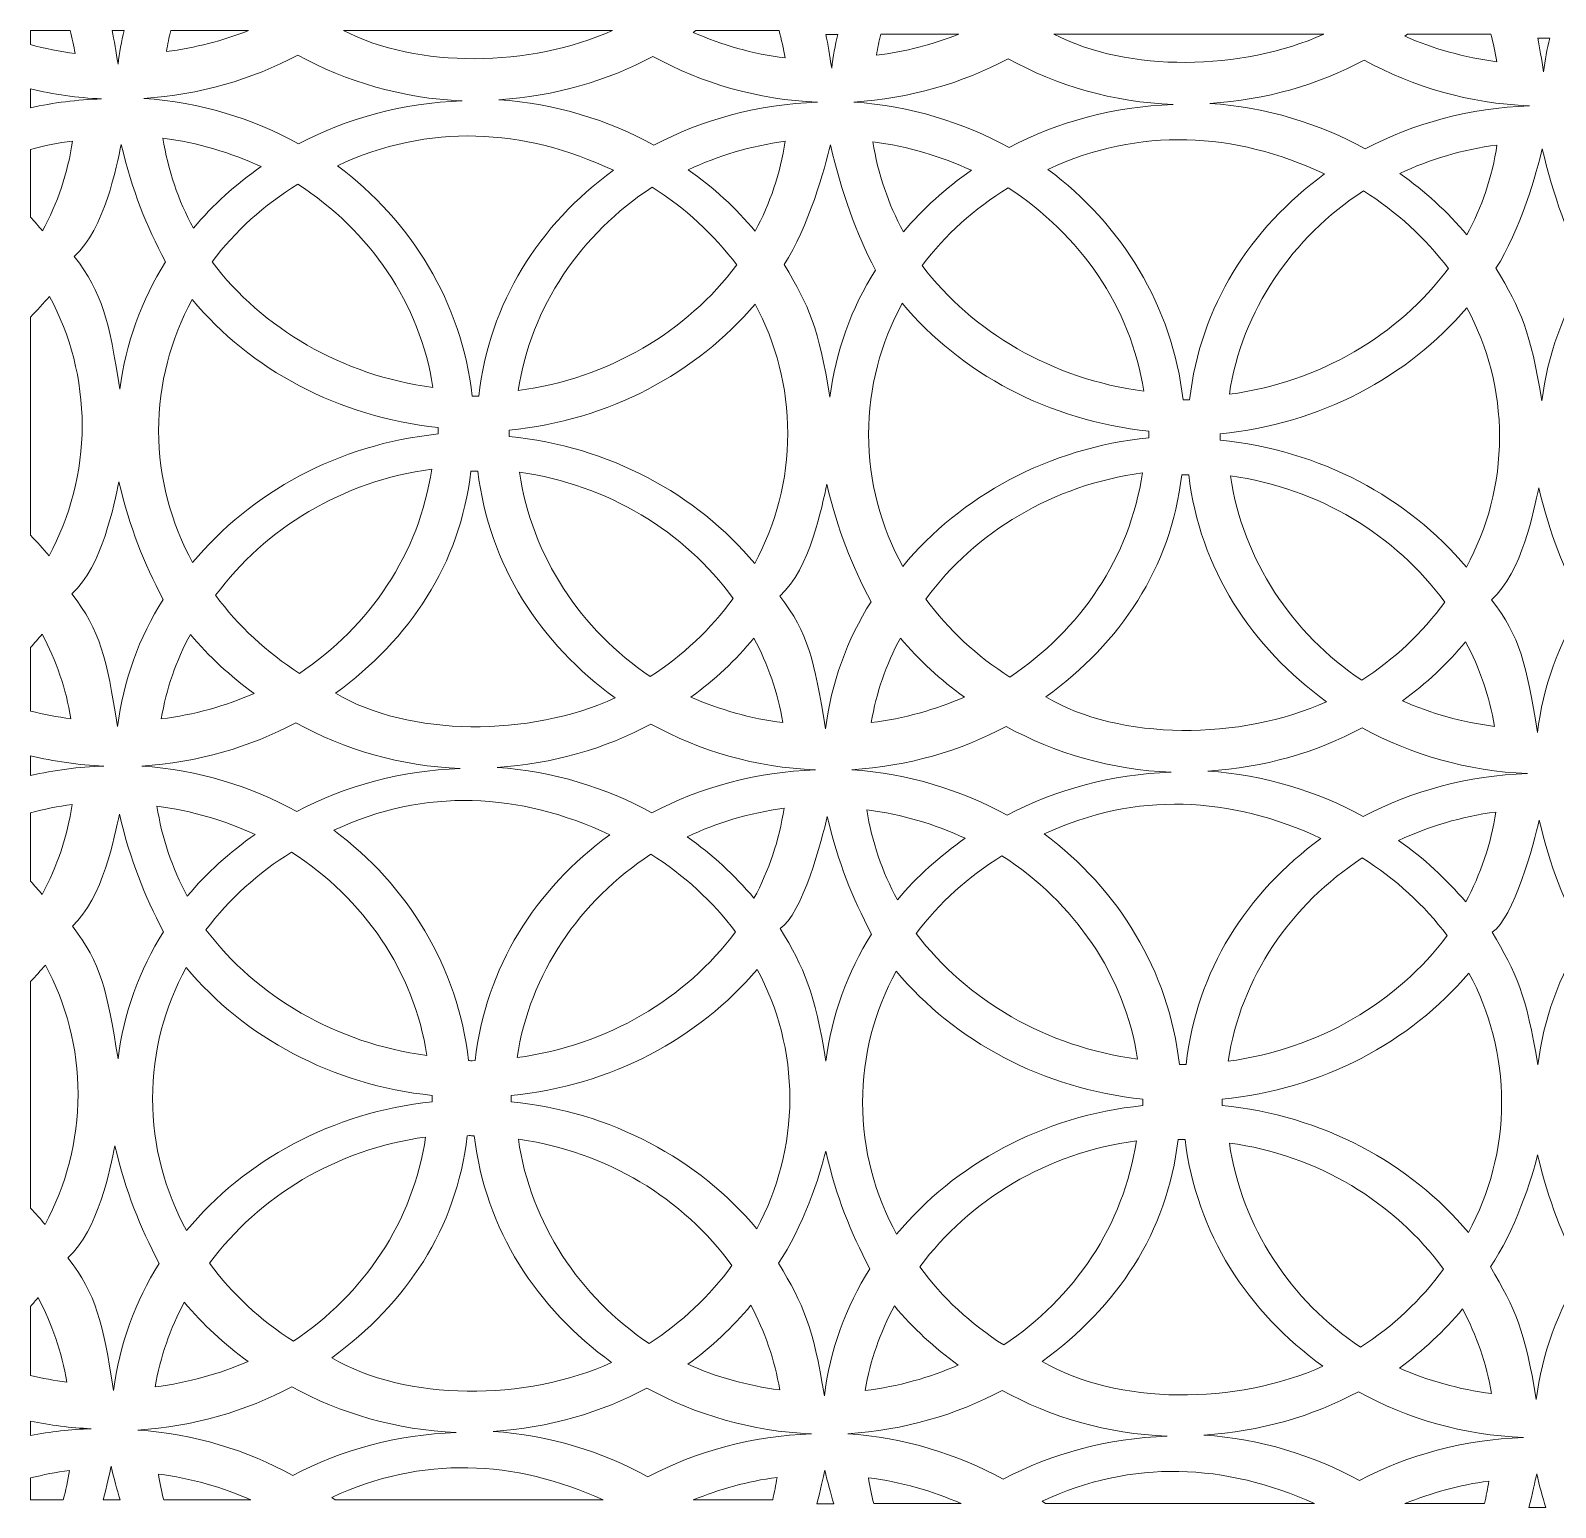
# Model space of a CAD drawing. Header units: millimetres. Extents: x -1200 to 1200, y -590 to 590.
# Drawn here: x -1200 to 10, y -583 to 590 of the extents above; entities that cross this region are included whole.
import ezdxf

# ---------------------------------------------------------------- set-up
doc = ezdxf.new("R2010")
doc.units = ezdxf.units.MM
doc.header["$MEASUREMENT"] = 0
doc.layers.add('Layer 1', color=7, linetype='Continuous')

msp = doc.modelspace()

# ---------------------------------------------------------------- linework, layer by layer
at = {"layer": 'Layer 1', "color": 250, "lineweight": 20}
for points, knots in [([(-1164.6437, 571.7048), (-1165.6743, 577.8814), (-1166.9575, 583.9689), (-1168.4968, 589.9734), (-1168.4968, 589.9734), (-1200.05, 589.9734), (-1200.05, 589.9734), (-1200.05, 589.9734), (-1200.05, 578.7146), (-1200.05, 578.7146), (-1188.5662, 575.6094), (-1176.7477, 573.2543), (-1164.6437, 571.7048)], [0, 0, 0, 0, 0.25, 0.25, 0.25, 0.5, 0.5, 0.5, 0.75, 0.75, 0.75, 1, 1, 1, 1]), ([(-1135.1549, 589.9734), (-1133.6944, 582.0227), (-1132.2109, 573.1928), (-1130.5863, 563.2223), (-1129.4802, 572.2858), (-1127.8721, 581.2141), (-1125.7814, 589.9734), (-1125.7814, 589.9734), (-1135.1549, 589.9734), (-1135.1549, 589.9734)], [0, 0, 0, 0, 0.333333333, 0.333333333, 0.333333333, 0.666666667, 0.666666667, 0.666666667, 1, 1, 1, 1]), ([(-1092.1835, 573.2328), (-1091.2318, 578.8868), (-1090.0633, 584.4639), (-1088.6784, 589.9734), (-1088.6784, 589.9734), (-1026.9471, 589.9734), (-1026.9471, 589.9734), (-1047.44, 581.8383), (-1069.3146, 576.129), (-1092.1835, 573.2328)], [0, 0, 0, 0, 0.333333333, 0.333333333, 0.333333333, 0.666666667, 0.666666667, 0.666666667, 1, 1, 1, 1]), ([(-738.1666, 589.9734), (-803.0256, 560.7227), (-893.2185, 559.539), (-951.6808, 589.9734), (-951.6808, 589.9734), (-738.1666, 589.9734), (-738.1666, 589.9734)], [0, 0, 0, 0, 0.5, 0.5, 0.5, 1, 1, 1, 1]), ([(-601.1364, 568.1445), (-602.3703, 575.5448), (-603.9719, 582.8221), (-605.9346, 589.9734), (-605.9346, 589.9734), (-671.8734, 589.9734), (-671.8734, 589.9734), (-671.8734, 589.9734), (-673.9969, 588.4177), (-673.9969, 588.4177), (-651.3674, 578.3918), (-626.887, 571.4434), (-601.1364, 568.1445)], [0, 0, 0, 0, 0.25, 0.25, 0.25, 0.5, 0.5, 0.5, 0.75, 0.75, 0.75, 1, 1, 1, 1]), ([(-568.7134, 586.9112), (-567.253, 578.9605), (-565.7694, 570.1306), (-564.1448, 560.1601), (-563.0388, 569.2237), (-561.4306, 578.152), (-559.34, 586.9112), (-559.34, 586.9112), (-568.7134, 586.9112), (-568.7134, 586.9112)], [0, 0, 0, 0, 0.333333333, 0.333333333, 0.333333333, 0.666666667, 0.666666667, 0.666666667, 1, 1, 1, 1]), ([(-528.6795, 570.2936), (-527.7245, 575.9476), (-526.5527, 581.5247), (-525.1645, 587.0341), (-525.1645, 587.0341), (-463.256, 587.0341), (-463.256, 587.0341), (-483.8079, 578.899), (-505.7448, 573.1897), (-528.6795, 570.2936)], [0, 0, 0, 0, 0.333333333, 0.333333333, 0.333333333, 0.666666667, 0.666666667, 0.666666667, 1, 1, 1, 1]), ([(-173.6419, 587.0341), (-238.6879, 557.7835), (-329.1401, 556.5998), (-387.7698, 587.0341), (-387.7698, 587.0341), (-173.6419, 587.0341), (-173.6419, 587.0341)], [0, 0, 0, 0, 0.5, 0.5, 0.5, 1, 1, 1, 1]), ([(-36.2144, 565.2053), (-37.4517, 572.6056), (-39.0599, 579.8829), (-41.0259, 587.0341), (-41.0259, 587.0341), (-107.1583, 587.0341), (-107.1583, 587.0341), (-107.1583, 587.0341), (-109.285, 585.4785), (-109.285, 585.4785), (-86.59, 575.4526), (-62.0406, 568.5042), (-36.2144, 565.2053)], [0, 0, 0, 0, 0.25, 0.25, 0.25, 0.5, 0.5, 0.5, 0.75, 0.75, 0.75, 1, 1, 1, 1]), ([(-3.6963, 583.972), (-2.2325, 576.0214), (-0.7458, 567.1914), (0.8854, 557.2208), (1.9947, 566.2844), (3.6062, 575.2127), (5.7034, 583.972), (5.7034, 583.972), (-3.6963, 583.972), (-3.6963, 583.972)], [0, 0, 0, 0, 0.333333333, 0.333333333, 0.333333333, 0.666666667, 0.666666667, 0.666666667, 1, 1, 1, 1]), ([(-987.2119, 499.9493), (-948.6647, 520.3362), (-904.4758, 532.5543), (-857.379, 534.0515), (-904.9188, 536.1422), (-949.3966, 549.175), (-987.9864, 570.4688), (-1024.4035, 550.9766), (-1065.8914, 538.7894), (-1110.1689, 536.093), (-1065.491, 532.9632), (-1023.7176, 520.158), (-987.2119, 499.9493)], [0, 0, 0, 0, 0.25, 0.25, 0.25, 0.5, 0.5, 0.5, 0.75, 0.75, 0.75, 1, 1, 1, 1]), ([(-705.2678, 498.8825), (-666.7207, 519.2694), (-622.5317, 531.4874), (-575.4349, 532.9847), (-622.9749, 535.0753), (-667.4525, 548.1081), (-706.0424, 569.4019), (-742.4596, 549.9097), (-783.9474, 537.7225), (-828.2249, 535.0262), (-783.547, 531.8963), (-741.7736, 519.0911), (-705.2678, 498.8825)], [0, 0, 0, 0, 0.25, 0.25, 0.25, 0.5, 0.5, 0.5, 0.75, 0.75, 0.75, 1, 1, 1, 1]), ([(-423.4059, 497.0101), (-384.7471, 517.397), (-340.4302, 529.6151), (-293.1955, 531.1124), (-340.8765, 533.203), (-385.4823, 546.2357), (-424.1837, 567.5296), (-460.7026, 548.0374), (-502.3118, 535.8501), (-546.7174, 533.1538), (-501.9114, 530.024), (-460.0167, 517.2187), (-423.4059, 497.0101)], [0, 0, 0, 0, 0.25, 0.25, 0.25, 0.5, 0.5, 0.5, 0.75, 0.75, 0.75, 1, 1, 1, 1]), ([(-140.6479, 495.9433), (-101.9859, 516.3302), (-57.6722, 528.5482), (-10.4409, 530.0455), (-58.1153, 532.1362), (-102.721, 545.1689), (-141.4224, 566.4628), (-177.9478, 546.9706), (-219.5539, 534.7833), (-263.9594, 532.087), (-219.1502, 528.9571), (-177.2586, 516.1519), (-140.6479, 495.9433)], [0, 0, 0, 0, 0.25, 0.25, 0.25, 0.5, 0.5, 0.5, 0.75, 0.75, 0.75, 1, 1, 1, 1]), ([(-1200.05, 528.5667), (-1181.848, 532.6342), (-1162.9601, 535.0784), (-1143.583, 535.6933), (-1162.9764, 536.545), (-1181.8677, 539.2105), (-1200.05, 543.524), (-1200.05, 543.524), (-1200.05, 528.5667), (-1200.05, 528.5667)], [0, 0, 0, 0, 0.333333333, 0.333333333, 0.333333333, 0.666666667, 0.666666667, 0.666666667, 1, 1, 1, 1]), ([(-846.5418, 299.5943), (-847.5396, 299.5943), (-848.5307, 299.6189), (-849.5251, 299.6281), (-857.8253, 373.837), (-897.8691, 439.0161), (-956.4661, 482.597), (-884.1438, 516.5177), (-808.6838, 512.6592), (-737.461, 478.9814), (-796.4223, 435.7295), (-835.9179, 373.8739), (-844.2805, 299.6189), (-844.2805, 299.6189), (-846.5418, 299.5943), (-846.5418, 299.5943)], [0, 0, 0, 0, 0.2, 0.2, 0.2, 0.4, 0.4, 0.4, 0.6, 0.6, 0.6, 0.8, 0.8, 0.8, 1, 1, 1, 1]), ([(-282.3288, 296.6551), (-283.3299, 296.6551), (-284.3243, 296.6797), (-285.322, 296.689), (-293.6452, 370.8978), (-333.8038, 436.0769), (-392.5681, 479.6577), (-320.0391, 513.5785), (-244.3593, 509.72), (-172.933, 476.0421), (-232.0616, 432.7903), (-271.6754, 370.9347), (-280.0609, 296.6797), (-280.0609, 296.6797), (-282.3288, 296.6551), (-282.3288, 296.6551)], [0, 0, 0, 0, 0.2, 0.2, 0.2, 0.4, 0.4, 0.4, 0.6, 0.6, 0.6, 0.8, 0.8, 0.8, 1, 1, 1, 1]), ([(-1190.4534, 430.8165), (-1178.6251, 452.8544), (-1170.4298, 476.8845), (-1166.6194, 502.2183), (-1178.031, 500.6964), (-1189.1898, 498.4459), (-1200.05, 495.5374), (-1200.05, 495.5374), (-1200.05, 441.6971), (-1200.05, 441.6971), (-1196.745, 438.1491), (-1193.5516, 434.5273), (-1190.4534, 430.8165)], [0, 0, 0, 0, 0.25, 0.25, 0.25, 0.5, 0.5, 0.5, 0.75, 0.75, 0.75, 1, 1, 1, 1]), ([(-1165.3231, 410.6201), (-1142.5493, 380.8499), (-1138.0857, 360.6905), (-1129.0471, 305.1745), (-1124.5934, 341.641), (-1111.9806, 375.8262), (-1092.9187, 406.1621), (-1108.5214, 435.9816), (-1119.0435, 461.9149), (-1127.9935, 499.5466), (-1131.8368, 481.9882), (-1141.1084, 432.4828), (-1165.3231, 410.6201)], [0, 0, 0, 0, 0.25, 0.25, 0.25, 0.5, 0.5, 0.5, 0.75, 0.75, 0.75, 1, 1, 1, 1]), ([(-1070.7849, 433.0731), (-1082.7478, 455.111), (-1091.0382, 479.1412), (-1094.8912, 504.475), (-1067.2469, 500.8286), (-1041.0434, 493.0625), (-1017.042, 481.8775), (-1037.1935, 467.8517), (-1055.2774, 451.4309), (-1070.7849, 433.0731)], [0, 0, 0, 0, 0.333333333, 0.333333333, 0.333333333, 0.666666667, 0.666666667, 0.666666667, 1, 1, 1, 1]), ([(-624.8751, 430.5828), (-613.0467, 452.6207), (-604.8483, 476.6509), (-601.0412, 501.9847), (-628.3704, 498.3383), (-654.2786, 490.5722), (-678.0075, 479.3872), (-658.0857, 465.3614), (-640.2053, 448.9406), (-624.8751, 430.5828)], [0, 0, 0, 0, 0.333333333, 0.333333333, 0.333333333, 0.666666667, 0.666666667, 0.666666667, 1, 1, 1, 1]), ([(-601.8354, 404.1976), (-581.976, 370.5627), (-574.5981, 354.2679), (-565.5594, 298.7519), (-561.1057, 335.2184), (-548.493, 369.4036), (-529.4311, 399.7395), (-545.0337, 429.559), (-556.2681, 461.4322), (-565.2181, 499.0639), (-569.0613, 481.5055), (-583.0623, 433.1162), (-601.8354, 404.1976)], [0, 0, 0, 0, 0.25, 0.25, 0.25, 0.5, 0.5, 0.5, 0.75, 0.75, 0.75, 1, 1, 1, 1]), ([(-507.2184, 430.1339), (-519.2142, 452.1718), (-527.5307, 476.202), (-531.3937, 501.5358), (-503.6706, 497.8895), (-477.3916, 490.1233), (-453.3213, 478.9383), (-473.5286, 464.9125), (-491.665, 448.4917), (-507.2184, 430.1339)], [0, 0, 0, 0, 0.333333333, 0.333333333, 0.333333333, 0.666666667, 0.666666667, 0.666666667, 1, 1, 1, 1]), ([(-60.0221, 427.6436), (-48.161, 449.6815), (-39.9362, 473.7116), (-36.1192, 499.0454), (-63.5273, 495.3991), (-89.511, 487.6329), (-113.3088, 476.448), (-93.3279, 462.4222), (-75.3983, 446.0013), (-60.0221, 427.6436)], [0, 0, 0, 0, 0.333333333, 0.333333333, 0.333333333, 0.666666667, 0.666666667, 0.666666667, 1, 1, 1, 1]), ([(-36.9168, 401.2583), (-16.9983, 367.6235), (-9.6006, 351.3287), (-0.5357, 295.8127), (3.931, 332.2761), (16.58, 366.4644), (35.6976, 396.8003), (20.049, 426.6198), (8.7819, 458.493), (-0.1912, 496.1247), (-4.0475, 478.5663), (-18.0879, 430.177), (-36.9168, 401.2583)], [0, 0, 0, 0, 0.25, 0.25, 0.25, 0.5, 0.5, 0.5, 0.75, 0.75, 0.75, 1, 1, 1, 1]), ([(-1055.9666, 406.3159), (-1037.6465, 430.5398), (-1014.5707, 451.4924), (-987.9733, 468.0023), (-930.8729, 430.9609), (-890.7701, 373.1822), (-880.6386, 306.555), (-953.1315, 316.1197), (-1015.9261, 353.3732), (-1055.9666, 406.3159)], [0, 0, 0, 0, 0.333333333, 0.333333333, 0.333333333, 0.666666667, 0.666666667, 0.666666667, 1, 1, 1, 1]), ([(-639.5227, 403.8255), (-657.6361, 428.0494), (-680.4526, 449.002), (-706.7481, 465.512), (-763.2018, 428.4706), (-802.8517, 370.6918), (-812.8684, 304.0646), (-741.196, 313.6293), (-679.1102, 350.8829), (-639.5227, 403.8255)], [0, 0, 0, 0, 0.333333333, 0.333333333, 0.333333333, 0.666666667, 0.666666667, 0.666666667, 1, 1, 1, 1]), ([(-492.3575, 403.3766), (-473.9849, 427.6006), (-450.8401, 448.5531), (-424.1705, 465.0631), (-366.9029, 428.0217), (-326.6851, 370.2429), (-316.524, 303.6157), (-389.2271, 313.1805), (-452.1988, 350.434), (-492.3575, 403.3766)], [0, 0, 0, 0, 0.333333333, 0.333333333, 0.333333333, 0.666666667, 0.666666667, 0.666666667, 1, 1, 1, 1]), ([(-74.7124, 400.8863), (-92.875, 425.1102), (-115.7605, 446.0628), (-142.1313, 462.5728), (-198.7492, 425.5314), (-238.514, 367.7526), (-248.5569, 301.1254), (-176.6778, 310.6902), (-114.4148, 347.9437), (-74.7124, 400.8863)], [0, 0, 0, 0, 0.333333333, 0.333333333, 0.333333333, 0.666666667, 0.666666667, 0.666666667, 1, 1, 1, 1]), ([(-1200.05, 362.446), (-1194.7758, 367.7249), (-1189.7216, 373.2037), (-1184.9232, 378.8669), (-1168.3688, 347.8945), (-1159.0511, 313.0636), (-1159.0511, 276.219), (-1159.0511, 239.1038), (-1168.5099, 204.0331), (-1185.2908, 172.8917), (-1189.9709, 178.4903), (-1194.9038, 183.9137), (-1200.05, 189.1434), (-1200.05, 189.1434), (-1200.05, 362.446), (-1200.05, 362.446)], [0, 0, 0, 0, 0.2, 0.2, 0.2, 0.4, 0.4, 0.4, 0.6, 0.6, 0.6, 0.8, 0.8, 0.8, 1, 1, 1, 1]), ([(-876.4835, 274.7894), (-876.4835, 274.7894), (-876.4638, 273.4489), (-876.4638, 273.4489), (-876.4638, 272.1607), (-876.4967, 270.8817), (-876.5197, 269.5965), (-955.9179, 261.4), (-1025.444, 223.1226), (-1071.3461, 167.4252), (-1088.6128, 198.9203), (-1098.3439, 234.5013), (-1098.3439, 272.1853), (-1098.3439, 309.6018), (-1088.7473, 344.9399), (-1071.7104, 376.272), (-1025.4374, 320.9005), (-955.8523, 282.9153), (-876.4835, 274.7894)], [0, 0, 0, 0, 0.166666667, 0.166666667, 0.166666667, 0.333333333, 0.333333333, 0.333333333, 0.5, 0.5, 0.5, 0.666666667, 0.666666667, 0.666666667, 0.833333333, 0.833333333, 0.833333333, 1, 1, 1, 1]), ([(-820.2496, 269.7687), (-820.2496, 270.7034), (-820.2234, 271.6319), (-820.2135, 272.5634), (-740.9958, 280.3388), (-671.4172, 317.8506), (-624.8947, 372.7425), (-608.3403, 341.7701), (-599.0228, 306.9393), (-599.0228, 270.0946), (-599.0228, 232.9794), (-608.4815, 197.9088), (-625.2624, 166.7673), (-671.4337, 222.0005), (-740.9563, 259.8166), (-820.2234, 267.6504), (-820.2234, 267.6504), (-820.2496, 269.7687), (-820.2496, 269.7687)], [0, 0, 0, 0, 0.166666667, 0.166666667, 0.166666667, 0.333333333, 0.333333333, 0.333333333, 0.5, 0.5, 0.5, 0.666666667, 0.666666667, 0.666666667, 0.833333333, 0.833333333, 0.833333333, 1, 1, 1, 1]), ([(-312.3559, 271.8501), (-312.3559, 271.8501), (-312.3362, 270.5097), (-312.3362, 270.5097), (-312.3362, 269.2215), (-312.369, 267.9425), (-312.392, 266.6574), (-392.02, 258.4608), (-461.7463, 220.1834), (-507.783, 164.486), (-525.0988, 195.9811), (-534.8595, 231.5621), (-534.8595, 269.2461), (-534.8595, 306.6625), (-525.2333, 342.0007), (-508.1472, 373.3328), (-461.7397, 317.9613), (-391.9543, 279.976), (-312.3559, 271.8501)], [0, 0, 0, 0, 0.166666667, 0.166666667, 0.166666667, 0.333333333, 0.333333333, 0.333333333, 0.5, 0.5, 0.5, 0.666666667, 0.666666667, 0.666666667, 0.833333333, 0.833333333, 0.833333333, 1, 1, 1, 1]), ([(-255.9612, 266.8295), (-255.9612, 267.7642), (-255.9349, 268.6927), (-255.9251, 269.6243), (-176.4775, 277.3996), (-106.6988, 314.9114), (-60.0418, 369.8033), (-43.4382, 338.8309), (-34.0943, 304), (-34.0943, 267.1554), (-34.0943, 230.0402), (-43.5825, 194.9696), (-60.4127, 163.8281), (-106.7153, 219.0613), (-176.4381, 256.8774), (-255.9349, 264.7112), (-255.9349, 264.7112), (-255.9612, 266.8295), (-255.9612, 266.8295)], [0, 0, 0, 0, 0.166666667, 0.166666667, 0.166666667, 0.333333333, 0.333333333, 0.333333333, 0.5, 0.5, 0.5, 0.666666667, 0.666666667, 0.666666667, 0.833333333, 0.833333333, 0.833333333, 1, 1, 1, 1]), ([(-1167.1774, 142.688), (-1144.4036, 112.9177), (-1139.94, 92.7583), (-1130.9014, 37.2423), (-1126.4477, 73.7088), (-1113.835, 107.894), (-1094.7731, 138.23), (-1110.3757, 168.0494), (-1120.8979, 193.9827), (-1129.8479, 231.6144), (-1133.6911, 214.056), (-1142.9627, 164.5506), (-1167.1774, 142.688)], [0, 0, 0, 0, 0.25, 0.25, 0.25, 0.5, 0.5, 0.5, 0.75, 0.75, 0.75, 1, 1, 1, 1]), ([(-1053.1047, 141.4766), (-1035.185, 117.1482), (-1012.6146, 96.1095), (-986.5981, 79.5288), (-930.7482, 116.727), (-891.5217, 174.7486), (-881.6133, 241.6587), (-952.5211, 232.054), (-1013.9405, 194.6406), (-1053.1047, 141.4766)], [0, 0, 0, 0, 0.333333333, 0.333333333, 0.333333333, 0.666666667, 0.666666667, 0.666666667, 1, 1, 1, 1]), ([(-850.5426, 240.0599), (-850.5426, 240.0599), (-849.1116, 240.0785), (-849.1116, 240.0785), (-847.7365, 240.0785), (-846.3711, 240.0477), (-844.9993, 240.0262), (-836.2494, 165.6482), (-795.3884, 102.9717), (-735.9316, 59.972), (-803.7084, 28.9781), (-899.7136, 28.8581), (-958.002, 63.7198), (-898.8931, 107.0669), (-859.2169, 165.7097), (-850.5426, 240.0599)], [0, 0, 0, 0, 0.2, 0.2, 0.2, 0.4, 0.4, 0.4, 0.6, 0.6, 0.6, 0.8, 0.8, 0.8, 1, 1, 1, 1]), ([(-642.3551, 138.9863), (-660.0714, 114.6578), (-682.3857, 93.6191), (-708.1068, 77.0385), (-763.3265, 114.2367), (-802.11, 172.2583), (-811.9035, 239.1684), (-741.7998, 229.5637), (-681.0762, 192.1503), (-642.3551, 138.9863)], [0, 0, 0, 0, 0.333333333, 0.333333333, 0.333333333, 0.666666667, 0.666666667, 0.666666667, 1, 1, 1, 1]), ([(-489.4891, 138.5374), (-471.5167, 114.209), (-448.8807, 93.1702), (-422.7888, 76.5896), (-366.7781, 113.7878), (-327.4367, 171.8095), (-317.5021, 238.7195), (-388.6133, 229.1148), (-450.21, 191.7014), (-489.4891, 138.5374)], [0, 0, 0, 0, 0.333333333, 0.333333333, 0.333333333, 0.666666667, 0.666666667, 0.666666667, 1, 1, 1, 1]), ([(-286.3427, 237.1208), (-286.3427, 237.1208), (-284.9052, 237.1392), (-284.9052, 237.1392), (-283.5268, 237.1392), (-282.1581, 237.1085), (-280.783, 237.087), (-272.0069, 162.709), (-231.0245, 100.0325), (-171.397, 57.0327), (-239.374, 26.0388), (-335.6548, 25.919), (-394.1107, 60.7805), (-334.831, 104.1277), (-295.04, 162.7705), (-286.3427, 237.1208)], [0, 0, 0, 0, 0.2, 0.2, 0.2, 0.4, 0.4, 0.4, 0.6, 0.6, 0.6, 0.8, 0.8, 0.8, 1, 1, 1, 1]), ([(-77.5513, 136.047), (-95.3168, 111.7186), (-117.6968, 90.6799), (-143.4934, 74.0992), (-198.8739, 111.2974), (-237.769, 169.3192), (-247.5888, 236.2292), (-177.2849, 226.6245), (-116.384, 189.2111), (-77.5513, 136.047)], [0, 0, 0, 0, 0.333333333, 0.333333333, 0.333333333, 0.666666667, 0.666666667, 0.666666667, 1, 1, 1, 1]), ([(-605.3275, 140.8617), (-582.5536, 111.0914), (-578.0901, 90.932), (-569.0515, 35.416), (-564.5978, 71.8825), (-551.985, 106.0677), (-532.9231, 136.4037), (-548.5258, 166.2231), (-559.0479, 192.1564), (-567.9979, 229.7881), (-571.8412, 212.2297), (-581.1128, 162.7243), (-605.3275, 140.8617)], [0, 0, 0, 0, 0.25, 0.25, 0.25, 0.5, 0.5, 0.5, 0.75, 0.75, 0.75, 1, 1, 1, 1]), ([(-40.4187, 137.9225), (-17.5759, 108.1522), (-13.1025, 87.9928), (-4.0376, 32.4769), (0.4291, 68.9433), (13.078, 103.1285), (32.1957, 133.4645), (16.5471, 163.2839), (5.9955, 189.2172), (-2.9808, 226.8489), (-6.834, 209.2905), (-16.1318, 159.7852), (-40.4187, 137.9225)], [0, 0, 0, 0, 0.25, 0.25, 0.25, 0.5, 0.5, 0.5, 0.75, 0.75, 0.75, 1, 1, 1, 1]), ([(-1167.9191, 43.4251), (-1171.8838, 67.2001), (-1179.7048, 89.773), (-1190.7783, 110.5964), (-1193.7748, 106.9808), (-1196.8599, 103.436), (-1200.05, 99.9741), (-1200.05, 99.9741), (-1200.05, 49.571), (-1200.05, 49.571), (-1189.5968, 46.89), (-1178.8777, 44.8301), (-1167.9191, 43.4251)], [0, 0, 0, 0, 0.25, 0.25, 0.25, 0.5, 0.5, 0.5, 0.75, 0.75, 0.75, 1, 1, 1, 1]), ([(-1096.2763, 43.3206), (-1092.2688, 67.0955), (-1084.356, 89.6685), (-1073.1577, 110.4919), (-1058.4773, 92.992), (-1041.4864, 77.2229), (-1022.582, 63.5937), (-1045.4708, 53.5678), (-1070.2335, 46.6195), (-1096.2763, 43.3206)], [0, 0, 0, 0, 0.333333333, 0.333333333, 0.333333333, 0.666666667, 0.666666667, 0.666666667, 1, 1, 1, 1]), ([(-602.9775, 40.3598), (-606.9422, 64.1348), (-614.7632, 86.7077), (-625.8367, 107.5312), (-640.3498, 90.0312), (-657.1504, 74.2622), (-675.8381, 60.633), (-653.2087, 50.6071), (-628.7281, 43.6588), (-602.9775, 40.3598)], [0, 0, 0, 0, 0.333333333, 0.333333333, 0.333333333, 0.666666667, 0.666666667, 0.666666667, 1, 1, 1, 1]), ([(-532.782, 40.3814), (-528.7648, 64.1564), (-520.8289, 86.7292), (-509.5979, 107.5496), (-494.8748, 90.0527), (-477.8347, 74.2837), (-458.8745, 60.6545), (-481.8321, 50.6286), (-506.6638, 43.6803), (-532.782, 40.3814)], [0, 0, 0, 0, 0.333333333, 0.333333333, 0.333333333, 0.666666667, 0.666666667, 0.666666667, 1, 1, 1, 1]), ([(-38.0622, 37.4206), (-42.0368, 61.1956), (-49.8807, 83.7685), (-60.987, 104.592), (-75.5395, 87.092), (-92.3893, 71.323), (-111.1328, 57.6938), (-88.4377, 47.6679), (-63.8883, 40.7196), (-38.0622, 37.4206)], [0, 0, 0, 0, 0.333333333, 0.333333333, 0.333333333, 0.666666667, 0.666666667, 0.666666667, 1, 1, 1, 1]), ([(-988.7839, -30.215), (-950.2368, -9.8281), (-906.0479, 2.3899), (-858.951, 3.8872), (-906.491, 5.9779), (-950.9686, 19.0106), (-989.5585, 40.3045), (-1025.9757, 20.8122), (-1067.4635, 8.625), (-1111.7411, 5.9286), (-1067.0631, 2.7988), (-1025.2897, -10.0064), (-988.7839, -30.215)], [0, 0, 0, 0, 0.25, 0.25, 0.25, 0.5, 0.5, 0.5, 0.75, 0.75, 0.75, 1, 1, 1, 1]), ([(-706.84, -31.2818), (-668.2928, -10.8949), (-624.1038, 1.3231), (-577.0071, 2.8204), (-624.5469, 4.911), (-669.0247, 17.9437), (-707.6145, 39.2376), (-744.0316, 19.7454), (-785.5194, 7.5581), (-829.797, 4.8618), (-785.119, 1.732), (-743.3457, -11.0733), (-706.84, -31.2818)], [0, 0, 0, 0, 0.25, 0.25, 0.25, 0.5, 0.5, 0.5, 0.75, 0.75, 0.75, 1, 1, 1, 1]), ([(-424.9812, -33.1542), (-386.3224, -12.7673), (-342.0055, -0.5493), (-294.7742, 0.948), (-342.4519, 3.0386), (-387.0576, 16.0714), (-425.7557, 37.3653), (-462.2812, 17.873), (-503.8873, 5.6858), (-548.2927, 2.9894), (-503.4836, -0.1403), (-461.5953, -12.9456), (-424.9812, -33.1542)], [0, 0, 0, 0, 0.25, 0.25, 0.25, 0.5, 0.5, 0.5, 0.75, 0.75, 0.75, 1, 1, 1, 1]), ([(-142.2232, -34.221), (-103.5645, -13.8341), (-59.2475, -1.6162), (-12.0162, -0.1189), (-59.6939, 1.9718), (-104.2997, 15.0045), (-143.0011, 36.2984), (-179.5233, 16.8062), (-221.1292, 4.6189), (-265.538, 1.9226), (-220.7288, -1.2072), (-178.834, -14.0125), (-142.2232, -34.221)], [0, 0, 0, 0, 0.25, 0.25, 0.25, 0.5, 0.5, 0.5, 0.75, 0.75, 0.75, 1, 1, 1, 1]), ([(-1200.05, -1.6069), (-1181.3491, 2.682), (-1161.9032, 5.2523), (-1141.9486, 5.8856), (-1161.9229, 6.7649), (-1181.3656, 9.5657), (-1200.05, 14.1068), (-1200.05, 14.1068), (-1200.05, -1.6069), (-1200.05, -1.6069)], [0, 0, 0, 0, 0.333333333, 0.333333333, 0.333333333, 0.666666667, 0.666666667, 0.666666667, 1, 1, 1, 1]), ([(-849.407, -228.0459), (-850.4047, -228.0459), (-851.3958, -228.0213), (-852.3903, -228.012), (-860.6905, -153.8032), (-900.7343, -88.6241), (-959.3312, -45.0433), (-887.0089, -11.1224), (-811.5491, -14.9809), (-740.3263, -48.6589), (-799.2874, -91.9107), (-838.7832, -153.7663), (-847.1457, -228.0213), (-847.1457, -228.0213), (-849.407, -228.0459), (-849.407, -228.0459)], [0, 0, 0, 0, 0.2, 0.2, 0.2, 0.4, 0.4, 0.4, 0.6, 0.6, 0.6, 0.8, 0.8, 0.8, 1, 1, 1, 1]), ([(-285.2006, -230.9851), (-286.2016, -230.9851), (-287.196, -230.9605), (-288.197, -230.9513), (-296.5202, -156.7424), (-336.6788, -91.5633), (-395.4432, -47.9825), (-322.9108, -14.0616), (-247.2343, -17.9201), (-175.8081, -51.598), (-234.9367, -94.8499), (-274.5472, -156.7055), (-282.9359, -230.9605), (-282.9359, -230.9605), (-285.2006, -230.9851), (-285.2006, -230.9851)], [0, 0, 0, 0, 0.2, 0.2, 0.2, 0.4, 0.4, 0.4, 0.6, 0.6, 0.6, 0.8, 0.8, 0.8, 1, 1, 1, 1]), ([(-1190.7652, -95.9936), (-1178.9369, -73.9557), (-1170.7416, -49.9256), (-1166.9312, -24.5918), (-1178.2345, -26.0983), (-1189.2883, -28.3211), (-1200.05, -31.1896), (-1200.05, -31.1896), (-1200.05, -85.4512), (-1200.05, -85.4512), (-1196.8566, -88.8916), (-1193.7649, -92.3996), (-1190.7652, -95.9936)], [0, 0, 0, 0, 0.25, 0.25, 0.25, 0.5, 0.5, 0.5, 0.75, 0.75, 0.75, 1, 1, 1, 1]), ([(-1166.8295, -121.1952), (-1144.0557, -150.9654), (-1139.5921, -171.1248), (-1130.5535, -226.6408), (-1126.0998, -190.1743), (-1113.487, -155.9891), (-1094.4252, -125.6532), (-1110.0278, -95.8338), (-1120.5499, -69.9004), (-1129.4999, -32.2687), (-1133.3432, -49.8271), (-1142.6149, -99.3325), (-1166.8295, -121.1952)], [0, 0, 0, 0, 0.25, 0.25, 0.25, 0.5, 0.5, 0.5, 0.75, 0.75, 0.75, 1, 1, 1, 1]), ([(-1075.593, -97.2972), (-1087.5559, -75.2593), (-1095.8463, -51.2291), (-1099.6994, -25.8953), (-1072.055, -29.5417), (-1045.8515, -37.3078), (-1021.8502, -48.4928), (-1042.0017, -62.5186), (-1060.0855, -78.9394), (-1075.593, -97.2972)], [0, 0, 0, 0, 0.333333333, 0.333333333, 0.333333333, 0.666666667, 0.666666667, 0.666666667, 1, 1, 1, 1]), ([(-625.8236, -99.0589), (-613.9953, -77.021), (-605.8, -52.9908), (-601.9896, -27.6571), (-629.3222, -31.3034), (-655.2304, -39.0695), (-678.9593, -50.2545), (-659.0342, -64.2803), (-641.1572, -80.7011), (-625.8236, -99.0589)], [0, 0, 0, 0, 0.333333333, 0.333333333, 0.333333333, 0.666666667, 0.666666667, 0.666666667, 1, 1, 1, 1]), ([(-604.9795, -123.0214), (-585.7372, -155.1651), (-577.7422, -172.9511), (-568.7035, -228.4671), (-564.2498, -192.0006), (-551.6371, -157.8154), (-532.5752, -127.4794), (-548.1779, -97.66), (-558.7, -71.7267), (-567.6501, -34.095), (-571.4932, -51.6534), (-587.9361, -112.9094), (-604.9795, -123.0214)], [0, 0, 0, 0, 0.25, 0.25, 0.25, 0.5, 0.5, 0.5, 0.75, 0.75, 0.75, 1, 1, 1, 1]), ([(-512.0398, -100.2364), (-524.0387, -78.1985), (-532.3554, -54.1683), (-536.2182, -28.8345), (-508.4919, -32.4809), (-482.2128, -40.2471), (-458.1426, -51.432), (-478.3532, -65.4578), (-496.4896, -81.8787), (-512.0398, -100.2364)], [0, 0, 0, 0, 0.333333333, 0.333333333, 0.333333333, 0.666666667, 0.666666667, 0.666666667, 1, 1, 1, 1]), ([(-60.9739, -101.9981), (-49.1094, -79.9602), (-40.8913, -55.93), (-37.0678, -30.5962), (-64.4823, -34.2426), (-90.4627, -42.0087), (-114.2606, -53.1937), (-94.2797, -67.2195), (-76.35, -83.6403), (-60.9739, -101.9981)], [0, 0, 0, 0, 0.333333333, 0.333333333, 0.333333333, 0.666666667, 0.666666667, 0.666666667, 1, 1, 1, 1]), ([(-40.0708, -125.9607), (-20.7693, -158.1044), (-12.7514, -175.8903), (-3.6865, -231.4063), (0.7771, -194.9398), (13.4292, -160.7546), (32.5436, -130.4187), (16.8982, -100.5992), (6.3433, -74.6659), (-2.6296, -37.0342), (-6.486, -54.5926), (-22.9781, -115.8486), (-40.0708, -125.9607)], [0, 0, 0, 0, 0.25, 0.25, 0.25, 0.5, 0.5, 0.5, 0.75, 0.75, 0.75, 1, 1, 1, 1]), ([(-1060.7748, -124.0545), (-1042.4546, -99.8306), (-1019.3788, -78.8779), (-992.7815, -62.368), (-935.6811, -99.4094), (-895.5782, -157.1882), (-885.4467, -223.8153), (-957.9397, -214.2507), (-1020.7343, -176.9971), (-1060.7748, -124.0545)], [0, 0, 0, 0, 0.333333333, 0.333333333, 0.333333333, 0.666666667, 0.666666667, 0.666666667, 1, 1, 1, 1]), ([(-640.4745, -125.8161), (-658.5878, -101.5923), (-681.4011, -80.6396), (-707.6998, -64.1297), (-764.1536, -101.1711), (-803.8036, -158.9499), (-813.8202, -225.577), (-742.1445, -216.0123), (-680.062, -178.7588), (-640.4745, -125.8161)], [0, 0, 0, 0, 0.333333333, 0.333333333, 0.333333333, 0.666666667, 0.666666667, 0.666666667, 1, 1, 1, 1]), ([(-497.182, -126.9937), (-478.8061, -102.7698), (-455.6647, -81.8172), (-428.9918, -65.3072), (-371.7241, -102.3486), (-331.5063, -160.1274), (-321.3485, -226.7546), (-394.0483, -217.1899), (-457.0267, -179.9363), (-497.182, -126.9937)], [0, 0, 0, 0, 0.333333333, 0.333333333, 0.333333333, 0.666666667, 0.666666667, 0.666666667, 1, 1, 1, 1]), ([(-75.6674, -128.7553), (-93.8334, -104.5314), (-116.7122, -83.5788), (-143.0864, -67.0689), (-199.701, -104.1103), (-239.4658, -161.8891), (-249.5121, -228.5162), (-177.6328, -218.9516), (-115.3698, -181.698), (-75.6674, -128.7553)], [0, 0, 0, 0, 0.333333333, 0.333333333, 0.333333333, 0.666666667, 0.666666667, 0.666666667, 1, 1, 1, 1]), ([(-1200.05, -165.2003), (-1195.9442, -160.9483), (-1191.973, -156.5702), (-1188.1691, -152.0815), (-1171.6147, -183.0538), (-1162.297, -217.8847), (-1162.297, -254.7293), (-1162.297, -291.8445), (-1171.7558, -326.9152), (-1188.5367, -358.0566), (-1192.2257, -353.6448), (-1196.0689, -349.3374), (-1200.05, -345.153), (-1200.05, -345.153), (-1200.05, -165.2003), (-1200.05, -165.2003)], [0, 0, 0, 0, 0.2, 0.2, 0.2, 0.4, 0.4, 0.4, 0.6, 0.6, 0.6, 0.8, 0.8, 0.8, 1, 1, 1, 1]), ([(-881.2917, -255.5809), (-881.2917, -255.5809), (-881.272, -256.9215), (-881.272, -256.9215), (-881.272, -258.2096), (-881.3048, -259.4887), (-881.3278, -260.7738), (-960.726, -268.9704), (-1030.2521, -307.2477), (-1076.1543, -362.9451), (-1093.4209, -331.45), (-1103.152, -295.8691), (-1103.152, -258.185), (-1103.152, -220.7686), (-1093.5555, -185.4304), (-1076.5185, -154.0983), (-1030.2455, -209.4698), (-960.6604, -247.4551), (-881.2917, -255.5809)], [0, 0, 0, 0, 0.166666667, 0.166666667, 0.166666667, 0.333333333, 0.333333333, 0.333333333, 0.5, 0.5, 0.5, 0.666666667, 0.666666667, 0.666666667, 0.833333333, 0.833333333, 0.833333333, 1, 1, 1, 1]), ([(-818.6119, -258.5109), (-818.6119, -257.5763), (-818.5857, -256.6478), (-818.5759, -255.7163), (-739.358, -247.9408), (-669.7795, -210.429), (-623.2571, -155.5372), (-606.7026, -186.5096), (-597.385, -221.3404), (-597.385, -258.185), (-597.385, -295.3002), (-606.8438, -330.3709), (-623.6246, -361.5124), (-669.7959, -306.2793), (-739.3187, -268.463), (-818.5857, -260.6293), (-818.5857, -260.6293), (-818.6119, -258.5109), (-818.6119, -258.5109)], [0, 0, 0, 0, 0.166666667, 0.166666667, 0.166666667, 0.333333333, 0.333333333, 0.333333333, 0.5, 0.5, 0.5, 0.666666667, 0.666666667, 0.666666667, 0.833333333, 0.833333333, 0.833333333, 1, 1, 1, 1]), ([(-317.1804, -258.5202), (-317.1804, -258.5202), (-317.1607, -259.8607), (-317.1607, -259.8607), (-317.1607, -261.1488), (-317.1903, -262.4279), (-317.2133, -263.713), (-396.8413, -271.9096), (-466.5676, -310.1869), (-512.6042, -365.8843), (-529.9201, -334.3892), (-539.6808, -298.8082), (-539.6808, -261.1242), (-539.6808, -223.7078), (-530.0546, -188.3696), (-512.9685, -157.0375), (-466.561, -212.409), (-396.7757, -250.3943), (-317.1804, -258.5202)], [0, 0, 0, 0, 0.166666667, 0.166666667, 0.166666667, 0.333333333, 0.333333333, 0.333333333, 0.5, 0.5, 0.5, 0.666666667, 0.666666667, 0.666666667, 0.833333333, 0.833333333, 0.833333333, 1, 1, 1, 1]), ([(-254.3202, -261.4502), (-254.3202, -260.5155), (-254.2939, -259.587), (-254.284, -258.6555), (-174.8365, -250.8801), (-105.0578, -213.3683), (-58.3975, -158.4764), (-41.7971, -189.4488), (-32.4533, -224.2796), (-32.4533, -261.1242), (-32.4533, -298.2395), (-41.9383, -333.3101), (-58.7684, -364.4516), (-105.0709, -309.2184), (-174.7972, -271.4023), (-254.2939, -263.5685), (-254.2939, -263.5685), (-254.3202, -261.4502), (-254.3202, -261.4502)], [0, 0, 0, 0, 0.166666667, 0.166666667, 0.166666667, 0.333333333, 0.333333333, 0.333333333, 0.5, 0.5, 0.5, 0.666666667, 0.666666667, 0.666666667, 0.833333333, 0.833333333, 0.833333333, 1, 1, 1, 1]), ([(-1057.9128, -388.8937), (-1039.9931, -413.2222), (-1017.4228, -434.2608), (-991.4062, -450.8416), (-935.5564, -413.6433), (-896.3299, -355.6217), (-886.4214, -288.7116), (-957.3292, -298.3163), (-1018.7486, -335.7298), (-1057.9128, -388.8937)], [0, 0, 0, 0, 0.333333333, 0.333333333, 0.333333333, 0.666666667, 0.666666667, 0.666666667, 1, 1, 1, 1]), ([(-853.4077, -287.5802), (-853.4077, -287.5802), (-851.9768, -287.5618), (-851.9768, -287.5618), (-850.6016, -287.5618), (-849.2363, -287.5925), (-847.8644, -287.614), (-839.1146, -361.992), (-798.2537, -424.6684), (-738.7968, -467.6682), (-806.5735, -498.6621), (-902.5787, -498.782), (-960.8672, -463.9204), (-901.7583, -420.5732), (-862.0821, -361.9305), (-853.4077, -287.5802)], [0, 0, 0, 0, 0.2, 0.2, 0.2, 0.4, 0.4, 0.4, 0.6, 0.6, 0.6, 0.8, 0.8, 0.8, 1, 1, 1, 1]), ([(-643.3035, -390.6554), (-661.0198, -414.9838), (-683.3374, -436.0225), (-709.0586, -452.6033), (-764.2751, -415.405), (-803.0585, -357.3833), (-812.8553, -290.4733), (-742.7484, -300.078), (-682.0246, -337.4914), (-643.3035, -390.6554)], [0, 0, 0, 0, 0.333333333, 0.333333333, 0.333333333, 0.666666667, 0.666666667, 0.666666667, 1, 1, 1, 1]), ([(-1170.3215, -384.531), (-1147.5477, -414.3013), (-1143.0842, -434.4607), (-1134.0455, -489.9767), (-1129.5918, -453.5102), (-1116.9791, -419.325), (-1097.9172, -388.989), (-1113.5199, -359.1696), (-1124.042, -333.2363), (-1132.9921, -295.6046), (-1136.8352, -313.163), (-1146.1069, -362.6684), (-1170.3215, -384.531)], [0, 0, 0, 0, 0.25, 0.25, 0.25, 0.5, 0.5, 0.5, 0.75, 0.75, 0.75, 1, 1, 1, 1]), ([(-606.2596, -388.7769), (-586.4986, -422.1689), (-579.0222, -438.7066), (-569.9835, -494.2225), (-565.5299, -457.7561), (-552.9171, -423.5709), (-533.8552, -393.2349), (-549.4578, -363.4155), (-559.98, -337.4822), (-568.93, -299.8505), (-572.7733, -317.4089), (-587.6572, -362.0166), (-606.2596, -388.7769)], [0, 0, 0, 0, 0.25, 0.25, 0.25, 0.5, 0.5, 0.5, 0.75, 0.75, 0.75, 1, 1, 1, 1]), ([(-494.3103, -391.8329), (-476.338, -416.1614), (-453.7021, -437.197), (-427.6101, -453.7807), (-371.6027, -416.5825), (-332.258, -358.5609), (-322.3234, -291.6508), (-393.4346, -301.2556), (-455.0312, -338.6689), (-494.3103, -391.8329)], [0, 0, 0, 0, 0.333333333, 0.333333333, 0.333333333, 0.666666667, 0.666666667, 0.666666667, 1, 1, 1, 1]), ([(-289.2145, -290.5194), (-289.2145, -290.5194), (-287.7802, -290.501), (-287.7802, -290.501), (-286.4018, -290.501), (-285.0332, -290.5317), (-283.658, -290.5533), (-274.8819, -364.9312), (-233.8995, -427.6077), (-174.272, -470.6074), (-242.2424, -501.6013), (-338.5266, -501.7212), (-396.9857, -466.8596), (-337.7061, -423.5124), (-297.915, -364.8697), (-289.2145, -290.5194)], [0, 0, 0, 0, 0.2, 0.2, 0.2, 0.4, 0.4, 0.4, 0.6, 0.6, 0.6, 0.8, 0.8, 0.8, 1, 1, 1, 1]), ([(-78.5064, -393.5946), (-96.2718, -417.9231), (-118.6552, -438.9617), (-144.4484, -455.5424), (-199.8258, -418.3442), (-238.7175, -360.3226), (-248.5438, -293.4125), (-178.2367, -303.0172), (-117.3358, -340.4307), (-78.5064, -393.5946)], [0, 0, 0, 0, 0.333333333, 0.333333333, 0.333333333, 0.666666667, 0.666666667, 0.666666667, 1, 1, 1, 1]), ([(-41.3507, -391.7161), (-21.534, -425.1081), (-14.0346, -441.6457), (-4.9697, -497.1617), (-0.5063, -460.6953), (12.146, -426.5101), (31.2604, -396.1742), (15.615, -366.3547), (5.0601, -340.4214), (-3.913, -302.7897), (-7.7693, -320.348), (-22.6991, -364.9558), (-41.3507, -391.7161)], [0, 0, 0, 0, 0.25, 0.25, 0.25, 0.5, 0.5, 0.5, 0.75, 0.75, 0.75, 1, 1, 1, 1]), ([(-1171.1946, -483.3265), (-1175.1559, -459.5516), (-1182.9803, -436.9787), (-1194.0504, -416.1552), (-1196.0131, -418.5195), (-1198.0086, -420.8592), (-1200.05, -423.1589), (-1200.05, -423.1589), (-1200.05, -478.0016), (-1200.05, -478.0016), (-1190.6371, -480.2859), (-1181.0111, -482.0691), (-1171.1946, -483.3265)], [0, 0, 0, 0, 0.25, 0.25, 0.25, 0.5, 0.5, 0.5, 0.75, 0.75, 0.75, 1, 1, 1, 1]), ([(-1101.0844, -487.0498), (-1097.0771, -463.2748), (-1089.1641, -440.7019), (-1077.9659, -419.8784), (-1063.2855, -437.3784), (-1046.2946, -453.1474), (-1027.3902, -466.7766), (-1050.2789, -476.8025), (-1075.0417, -483.7508), (-1101.0844, -487.0498)], [0, 0, 0, 0, 0.333333333, 0.333333333, 0.333333333, 0.666666667, 0.666666667, 0.666666667, 1, 1, 1, 1]), ([(-605.4194, -489.4171), (-609.3808, -465.6421), (-617.2051, -443.0693), (-628.2753, -422.2458), (-642.7915, -439.7457), (-659.5888, -455.5148), (-678.2799, -469.1439), (-655.6505, -479.1699), (-631.1667, -486.1182), (-605.4194, -489.4171)], [0, 0, 0, 0, 0.333333333, 0.333333333, 0.333333333, 0.666666667, 0.666666667, 0.666666667, 1, 1, 1, 1]), ([(-537.6065, -489.989), (-533.5861, -466.214), (-525.6502, -443.6411), (-514.4192, -422.8176), (-499.6961, -440.3176), (-482.6559, -456.0866), (-463.7023, -469.7158), (-486.6534, -479.7417), (-511.4883, -486.6901), (-537.6065, -489.989)], [0, 0, 0, 0, 0.333333333, 0.333333333, 0.333333333, 0.666666667, 0.666666667, 0.666666667, 1, 1, 1, 1]), ([(-40.5106, -492.3563), (-44.4818, -468.5814), (-52.3323, -446.0084), (-63.4321, -425.185), (-77.9911, -442.6849), (-94.8377, -458.454), (-113.5811, -472.0832), (-90.8861, -482.1091), (-66.3334, -489.0574), (-40.5106, -492.3563)], [0, 0, 0, 0, 0.333333333, 0.333333333, 0.333333333, 0.666666667, 0.666666667, 0.666666667, 1, 1, 1, 1]), ([(-991.9281, -557.434), (-953.3809, -537.0471), (-909.192, -524.8291), (-862.0952, -523.3318), (-909.6351, -521.2411), (-954.1128, -508.2084), (-992.7026, -486.9145), (-1029.1198, -506.4067), (-1070.6077, -518.594), (-1114.8852, -521.2903), (-1070.2073, -524.4202), (-1028.4339, -537.2254), (-991.9281, -557.434)], [0, 0, 0, 0, 0.25, 0.25, 0.25, 0.5, 0.5, 0.5, 0.75, 0.75, 0.75, 1, 1, 1, 1]), ([(-709.984, -558.5008), (-671.4369, -538.1139), (-627.248, -525.8959), (-580.1512, -524.3986), (-627.6911, -522.308), (-672.1688, -509.2753), (-710.7587, -487.9813), (-747.1758, -507.4736), (-788.6636, -519.6609), (-832.9412, -522.3572), (-788.2632, -525.487), (-746.4898, -538.2923), (-709.984, -558.5008)], [0, 0, 0, 0, 0.25, 0.25, 0.25, 0.5, 0.5, 0.5, 0.75, 0.75, 0.75, 1, 1, 1, 1]), ([(-428.132, -560.3732), (-389.4765, -539.9863), (-345.1596, -527.7683), (-297.9281, -526.271), (-345.6026, -524.1803), (-390.2084, -511.1476), (-428.9098, -489.8537), (-465.4352, -509.346), (-507.0412, -521.5332), (-551.4468, -524.2296), (-506.6375, -527.3593), (-464.746, -540.1646), (-428.132, -560.3732)], [0, 0, 0, 0, 0.25, 0.25, 0.25, 0.5, 0.5, 0.5, 0.75, 0.75, 0.75, 1, 1, 1, 1]), ([(-145.3772, -561.44), (-106.7184, -541.0531), (-62.4016, -528.8351), (-15.167, -527.3378), (-62.8479, -525.2472), (-107.4536, -512.2145), (-146.155, -490.9206), (-182.6739, -510.4128), (-224.2833, -522.6001), (-268.6888, -525.2964), (-223.8829, -528.4262), (-181.988, -541.2315), (-145.3772, -561.44)], [0, 0, 0, 0, 0.25, 0.25, 0.25, 0.5, 0.5, 0.5, 0.75, 0.75, 0.75, 1, 1, 1, 1]), ([(-1200.05, -525.653), (-1184.4408, -522.6277), (-1168.3622, -520.7922), (-1151.9325, -520.2696), (-1168.3721, -519.5471), (-1184.4572, -517.521), (-1200.05, -514.2928), (-1200.05, -514.2928), (-1200.05, -525.653), (-1200.05, -525.653)], [0, 0, 0, 0, 0.333333333, 0.333333333, 0.333333333, 0.666666667, 0.666666667, 0.666666667, 1, 1, 1, 1]), ([(-958.3368, -576.834), (-958.3368, -576.834), (-960.969, -574.8541), (-960.969, -574.8541), (-889.838, -541.4928), (-815.681, -544.681), (-745.4954, -576.834), (-745.4954, -576.834), (-958.3368, -576.834), (-958.3368, -576.834)], [0, 0, 0, 0, 0.333333333, 0.333333333, 0.333333333, 0.666666667, 0.666666667, 0.666666667, 1, 1, 1, 1]), ([(-394.4455, -579.7732), (-394.4455, -579.7732), (-397.0841, -577.7932), (-397.0841, -577.7932), (-325.7498, -544.4319), (-251.3795, -547.6202), (-180.9903, -579.7732), (-180.9903, -579.7732), (-394.4455, -579.7732), (-394.4455, -579.7732)], [0, 0, 0, 0, 0.333333333, 0.333333333, 0.333333333, 0.666666667, 0.666666667, 0.666666667, 1, 1, 1, 1]), ([(-1174.0106, -576.834), (-1171.9724, -569.1601), (-1170.3347, -561.3324), (-1169.14, -553.3818), (-1179.672, -554.7868), (-1189.9841, -556.8098), (-1200.05, -559.3986), (-1200.05, -559.3986), (-1200.05, -576.834), (-1200.05, -576.834), (-1200.05, -576.834), (-1174.0106, -576.834), (-1174.0106, -576.834)], [0, 0, 0, 0, 0.25, 0.25, 0.25, 0.5, 0.5, 0.5, 0.75, 0.75, 0.75, 1, 1, 1, 1]), ([(-1128.8862, -576.834), (-1131.4265, -568.5052), (-1133.8026, -559.6753), (-1136.0837, -550.0859), (-1137.3932, -556.072), (-1139.3492, -565.7843), (-1142.2965, -576.834), (-1142.2965, -576.834), (-1128.8862, -576.834), (-1128.8862, -576.834)], [0, 0, 0, 0, 0.333333333, 0.333333333, 0.333333333, 0.666666667, 0.666666667, 0.666666667, 1, 1, 1, 1]), ([(-1094.3267, -576.834), (-1096.0432, -570.0763), (-1097.4479, -563.1986), (-1098.5079, -556.2288), (-1072.5408, -559.6537), (-1047.8535, -566.7189), (-1025.06, -576.834), (-1025.06, -576.834), (-1094.3267, -576.834), (-1094.3267, -576.834)], [0, 0, 0, 0, 0.333333333, 0.333333333, 0.333333333, 0.666666667, 0.666666667, 0.666666667, 1, 1, 1, 1]), ([(-562.4447, -579.8962), (-564.985, -571.5674), (-567.3612, -562.7375), (-569.6422, -553.1481), (-570.9518, -559.1341), (-572.9078, -568.8465), (-575.855, -579.8962), (-575.855, -579.8962), (-562.4447, -579.8962), (-562.4447, -579.8962)], [0, 0, 0, 0, 0.333333333, 0.333333333, 0.333333333, 0.666666667, 0.666666667, 0.666666667, 1, 1, 1, 1]), ([(2.5888, -582.8354), (0.0419, -574.5066), (-2.3408, -565.6767), (-4.6285, -556.0873), (-5.9444, -562.0734), (-7.9038, -571.7857), (-10.861, -582.8354), (-10.861, -582.8354), (2.5888, -582.8354), (2.5888, -582.8354)], [0, 0, 0, 0, 0.333333333, 0.333333333, 0.333333333, 0.666666667, 0.666666667, 0.666666667, 1, 1, 1, 1]), ([(-610.9988, -576.834), (-609.5974, -570.9371), (-608.4257, -564.9481), (-607.5133, -558.8913), (-630.868, -562.0057), (-653.1758, -568.1393), (-673.9771, -576.834), (-673.9771, -576.834), (-610.9988, -576.834), (-610.9988, -576.834)], [0, 0, 0, 0, 0.333333333, 0.333333333, 0.333333333, 0.666666667, 0.666666667, 0.666666667, 1, 1, 1, 1]), ([(-530.8292, -579.7732), (-532.549, -573.0155), (-533.9603, -566.1379), (-535.0236, -559.168), (-508.9809, -562.593), (-484.2214, -569.6582), (-461.3622, -579.7732), (-461.3622, -579.7732), (-530.8292, -579.7732), (-530.8292, -579.7732)], [0, 0, 0, 0, 0.333333333, 0.333333333, 0.333333333, 0.666666667, 0.666666667, 0.666666667, 1, 1, 1, 1]), ([(-46.1064, -579.7732), (-44.7017, -573.8763), (-43.5268, -567.8872), (-42.6111, -561.8305), (-66.0315, -564.9449), (-88.4049, -571.0785), (-109.2653, -579.7732), (-109.2653, -579.7732), (-46.1064, -579.7732), (-46.1064, -579.7732)], [0, 0, 0, 0, 0.333333333, 0.333333333, 0.333333333, 0.666666667, 0.666666667, 0.666666667, 1, 1, 1, 1])]:
    msp.add_open_spline(points, degree=3, knots=knots, dxfattribs=at)

doc.saveas('drawing.dxf')
